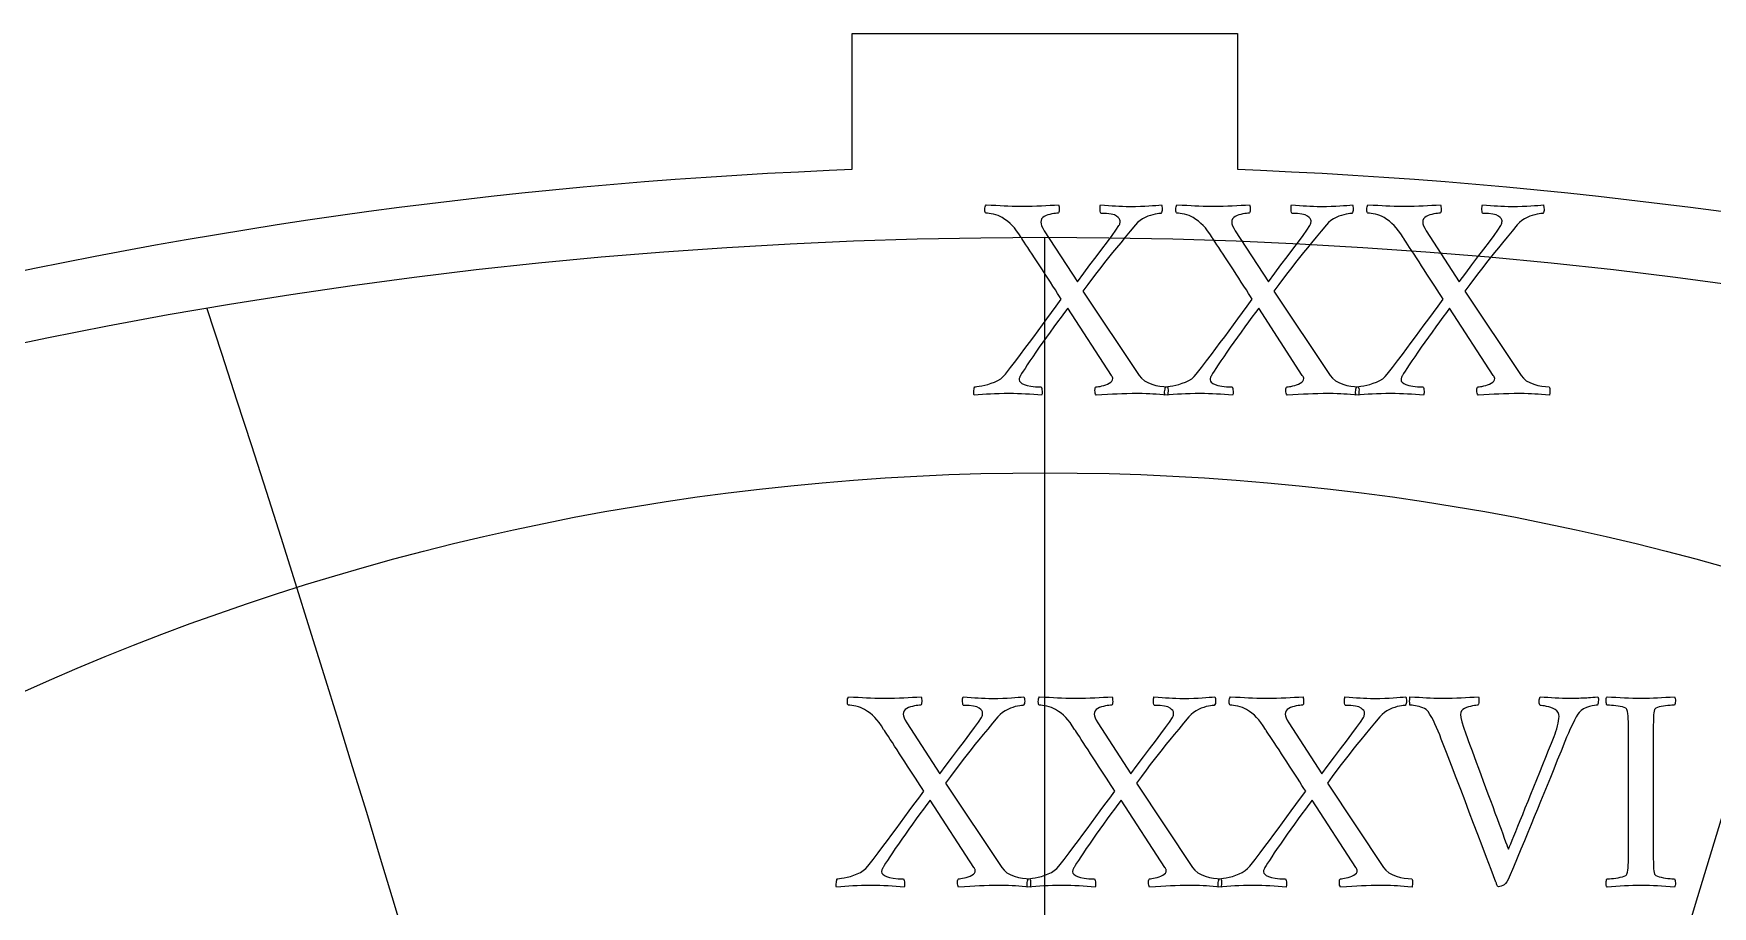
# Model space of a CAD drawing. Header units: millimetres. Extents: x -69 to 69, y -69 to 71.
# Drawn here: x -13.97 to 9.22, y 59.16 to 71.21 of the extents above; entities that cross this region are included whole.
import ezdxf

# ---------------------------------------------------------------- set-up
doc = ezdxf.new("R2010")
doc.units = ezdxf.units.MM
for name, color, linetype in [('CUT_OUTER', 1, 'Continuous'), ('ENGRAVE', 7, 'Continuous'), ('ENGRAVE_FINE', 8, 'Continuous'), ('TEXT', 5, 'Continuous')]:
    doc.layers.add(name, color=color, linetype=linetype)

msp = doc.modelspace()

# ---------------------------------------------------------------- linework, layer by layer
at = {"layer": 'CUT_OUTER'}
msp.add_lwpolyline([(-14.3715, 67.8854), (-13.9547, 67.9723), (-13.5373, 68.0567), (-13.1195, 68.1385), (-12.7011, 68.2177), (-12.2823, 68.2943), (-11.863, 68.3684), (-11.4433, 68.4399), (-11.0232, 68.5088), (-10.6026, 68.5752), (-10.1816, 68.639), (-9.7603, 68.7001), (-9.3386, 68.7587), (-8.9165, 68.8147), (-8.4941, 68.8682), (-8.0713, 68.919), (-7.6483, 68.9672), (-7.225, 69.0128), (-6.8014, 69.0559), (-6.3776, 69.0963), (-5.9535, 69.1341), (-5.5292, 69.1694), (-5.1046, 69.202), (-4.6799, 69.232), (-4.255, 69.2594), (-3.83, 69.2842), (-3.4048, 69.3064), (-2.9795, 69.326), (-2.66, 69.3388), (-2.66, 71.214), (2.66, 71.214), (2.66, 69.3388), (2.9795, 69.326), (3.4048, 69.3064), (3.83, 69.2842), (4.255, 69.2594), (4.6799, 69.232), (5.1046, 69.202), (5.5292, 69.1694), (5.9535, 69.1341), (6.3776, 69.0963), (6.8014, 69.0559), (7.225, 69.0128), (7.6483, 68.9672), (8.0713, 68.919), (8.4941, 68.8682), (8.9165, 68.8147), (9.3386, 68.7587)], dxfattribs=at)
at = {"layer": 'ENGRAVE'}
msp.add_lwpolyline([(0, -68.4), (0, 68.4)], dxfattribs=at)
for centre, radius in [((0, 0), 68.4), ((0, 30.8113), 34.3351)]:
    msp.add_circle(centre, radius, dxfattribs=at)
msp.add_arc((0, 33.5849), 39.4795, 131.30785, 48.69215, dxfattribs=at)
at = {"layer": 'ENGRAVE_FINE'}
for centre, radius, start, end in [((-326.7411, -36.2572), 331.7816, 3.549067, 18.208032), ((-326.7411, -36.2572), 331.7816, 3.549067, 18.208032), ((326.7411, -36.2572), 331.7816, 161.791968, 176.450933), ((326.7411, -36.2572), 331.7816, 161.791968, 176.450933), ((-158.2911, -36.2572), 168.4499, 7.145895, 36.6736), ((-158.2911, -36.2572), 168.4499, 7.145895, 36.6736), ((158.2911, -36.2572), 168.4499, 143.3264, 172.854105), ((158.2911, -36.2572), 168.4499, 143.3264, 172.854105)]:
    msp.add_arc(centre, radius, start, end, dxfattribs=at)
at = {"layer": 'TEXT'}
for points in [[(-0.3155, 68.8302), (-0.2442, 68.8306), (-0.176, 68.8318), (-0.1107, 68.8337), (-0.0485, 68.8363), (0.0119, 68.8392), (0.0718, 68.8419), (0.1312, 68.8443), (0.1901, 68.8464), (0.1937, 68.8363), (0.1962, 68.8222), (0.1977, 68.804), (0.1982, 68.7817), (0.1972, 68.7605), (0.1942, 68.7453), (0.1891, 68.7362), (0.182, 68.7332), (0.1661, 68.7325), (0.1466, 68.7306), (0.1236, 68.7275), (0.0971, 68.723), (0.0693, 68.717), (0.0425, 68.7089), (0.0167, 68.6988), (-0.0081, 68.6866), (-0.0293, 68.6719), (-0.0445, 68.6538), (-0.0536, 68.6324), (-0.0566, 68.6078), (-0.0536, 68.5837), (-0.0445, 68.5562), (-0.0293, 68.5251), (-0.0081, 68.4905), (0.449, 67.7866), (0.537, 67.9042), (0.623, 68.0182), (0.7069, 68.1287), (0.7888, 68.2356), (0.8641, 68.335), (0.9284, 68.4227), (0.9815, 68.4988), (1.0234, 68.5633), (1.0289, 68.5734), (1.033, 68.5835), (1.0359, 68.5936), (1.0376, 68.6037), (1.0385, 68.6128), (1.0391, 68.6199), (1.0395, 68.625), (1.0396, 68.628), (1.0366, 68.6427), (1.0275, 68.6583), (1.0123, 68.675), (0.9911, 68.6927), (0.9595, 68.7086), (0.9132, 68.72), (0.8523, 68.7268), (0.7767, 68.7291), (0.7712, 68.7338), (0.7671, 68.7438), (0.7642, 68.7591), (0.7625, 68.7797), (0.7621, 68.8013), (0.763, 68.8196), (0.7652, 68.8347), (0.7686, 68.8464), (0.8256, 68.8425), (0.8793, 68.8388), (0.9298, 68.8354), (0.9769, 68.8323), (1.0236, 68.8296), (1.0725, 68.8277), (1.1237, 68.8266), (1.1771, 68.8262), (1.251, 68.8267), (1.3187, 68.8282), (1.3804, 68.8308), (1.436, 68.8343), (1.4863, 68.8381), (1.5321, 68.8414), (1.5733, 68.8442), (1.61, 68.8464), (1.6136, 68.8368), (1.6165, 68.8242), (1.6187, 68.8085), (1.6201, 68.7898), (1.6197, 68.7708), (1.6165, 68.7544), (1.6106, 68.7405), (1.6019, 68.7291), (1.5909, 68.7285), (1.5741, 68.7266), (1.5514, 68.7234), (1.523, 68.719), (1.4909, 68.7124), (1.4573, 68.7028), (1.4221, 68.6902), (1.3855, 68.6745), (1.3489, 68.6552), (1.3142, 68.6315), (1.2812, 68.6036), (1.25, 68.5714), (1.1775, 68.4834), (1.1099, 68.4015), (1.0471, 68.3256), (0.989, 68.2558), (0.9338, 68.1888), (0.8793, 68.1213), (0.8256, 68.0533), (0.7726, 67.9848), (0.7178, 67.9128), (0.6584, 67.8341), (0.5944, 67.7489), (0.5259, 67.6571), (1.3025, 66.4921), (1.3347, 66.4527), (1.3743, 66.4193), (1.4216, 66.392), (1.4765, 66.3708), (1.5339, 66.3549), (1.5887, 66.3435), (1.6411, 66.3367), (1.6909, 66.3344), (1.6961, 66.3245), (1.6995, 66.3111), (1.7011, 66.2942), (1.701, 66.2737), (1.6999, 66.2537), (1.6985, 66.2383), (1.6968, 66.2274), (1.6949, 66.2211), (1.6383, 66.225), (1.5857, 66.2287), (1.5372, 66.2321), (1.4927, 66.2353), (1.4479, 66.2379), (1.3986, 66.2398), (1.3448, 66.241), (1.2864, 66.2413), (1.2061, 66.241), (1.1311, 66.2398), (1.0615, 66.2379), (0.9971, 66.2353), (0.9328, 66.2321), (0.8631, 66.2287), (0.7882, 66.225), (0.7079, 66.2211), (0.7008, 66.2312), (0.6958, 66.2454), (0.6927, 66.2636), (0.6917, 66.2858), (0.6927, 66.3071), (0.6958, 66.3222), (0.7008, 66.3313), (0.7079, 66.3344), (0.7219, 66.3351), (0.7398, 66.3374), (0.7614, 66.3412), (0.7868, 66.3465), (0.8137, 66.3535), (0.8399, 66.3622), (0.8653, 66.3727), (0.8899, 66.3849), (0.9112, 66.3987), (0.9263, 66.4138), (0.9354, 66.4301), (0.9385, 66.4476), (0.9381, 66.4521), (0.937, 66.4573), (0.9351, 66.4632), (0.9324, 66.4699), (0.9292, 66.4766), (0.9258, 66.4825), (0.9222, 66.4877), (0.9183, 66.4921), (0.3155, 67.4225), (0.2701, 67.3622), (0.223, 67.2986), (0.1741, 67.2318), (0.1234, 67.1616), (0.0722, 67.0902), (0.0217, 67.0195), (-0.0279, 66.9496), (-0.0769, 66.8805), (-0.1236, 66.8137), (-0.1669, 66.751), (-0.2066, 66.6924), (-0.2427, 66.6378), (-0.2743, 66.5892), (-0.3004, 66.5488), (-0.3208, 66.5164), (-0.3357, 66.4921), (-0.338, 66.4876), (-0.3408, 66.482), (-0.3441, 66.4755), (-0.3479, 66.4679), (-0.3514, 66.4595), (-0.354, 66.4507), (-0.3555, 66.4413), (-0.356, 66.4315), (-0.3517, 66.4136), (-0.3388, 66.3966), (-0.3173, 66.3803), (-0.2872, 66.3647), (-0.2468, 66.3514), (-0.1942, 66.342), (-0.1294, 66.3363), (-0.0526, 66.3344), (-0.0472, 66.3245), (-0.043, 66.3111), (-0.0401, 66.2942), (-0.0384, 66.2737), (-0.038, 66.2537), (-0.0389, 66.2383), (-0.0411, 66.2274), (-0.0445, 66.2211), (-0.0994, 66.225), (-0.1547, 66.2287), (-0.2106, 66.2321), (-0.267, 66.2353), (-0.3234, 66.2379), (-0.3792, 66.2398), (-0.4346, 66.241), (-0.4895, 66.2413), (-0.5635, 66.241), (-0.6321, 66.2398), (-0.695, 66.2379), (-0.7524, 66.2353), (-0.8075, 66.2321), (-0.8636, 66.2287), (-0.9208, 66.225), (-0.9789, 66.2211), (-0.9821, 66.2326), (-0.9835, 66.2469), (-0.9831, 66.264), (-0.981, 66.2838), (-0.978, 66.3029), (-0.9754, 66.3177), (-0.973, 66.3282), (-0.9708, 66.3344), (-0.9586, 66.3353), (-0.938, 66.3379), (-0.909, 66.3423), (-0.8717, 66.3485), (-0.8295, 66.3571), (-0.7858, 66.3688), (-0.7405, 66.3834), (-0.6937, 66.4011), (-0.6489, 66.4222), (-0.6093, 66.4471), (-0.575, 66.4758), (-0.5461, 66.5083), (-0.473, 66.6034), (-0.4035, 66.6944), (-0.3375, 66.7814), (-0.2751, 66.8643), (-0.2145, 66.9453), (-0.1542, 67.0266), (-0.0942, 67.1081), (-0.0344, 67.1899), (0.0267, 67.2735), (0.0905, 67.3603), (0.1571, 67.4505), (0.2265, 67.5439), (0.2026, 67.5824), (0.1755, 67.6253), (0.145, 67.6724), (0.1112, 67.7239), (0.0756, 67.7781), (0.0394, 67.8336), (0.0028, 67.8904), (-0.0344, 67.9484), (-0.0713, 68.006), (-0.1072, 68.0617), (-0.1421, 68.1153), (-0.176, 68.1668), (-0.2078, 68.2151), (-0.2366, 68.2589), (-0.2624, 68.2981), (-0.2852, 68.3327), (-0.3038, 68.361), (-0.317, 68.3812), (-0.325, 68.3934), (-0.3277, 68.3974), (-0.3596, 68.4472), (-0.3909, 68.4915), (-0.4213, 68.5301), (-0.451, 68.5633), (-0.4818, 68.5928), (-0.5153, 68.6209), (-0.5515, 68.6475), (-0.5906, 68.6725), (-0.6178, 68.6875), (-0.6467, 68.7003), (-0.6774, 68.7108), (-0.7099, 68.719), (-0.7414, 68.7252), (-0.7691, 68.7296), (-0.793, 68.7323), (-0.8131, 68.7332), (-0.8202, 68.7362), (-0.8252, 68.7453), (-0.8282, 68.7605), (-0.8293, 68.7817), (-0.8282, 68.804), (-0.8252, 68.8222), (-0.8202, 68.8363), (-0.8131, 68.8464), (-0.7429, 68.8443), (-0.6781, 68.8419), (-0.6185, 68.8392), (-0.5643, 68.8363), (-0.5101, 68.8337), (-0.4505, 68.8318), (-0.3857, 68.8306), (-0.3155, 68.8302)], [(2.3219, 68.8302), (2.3932, 68.8306), (2.4615, 68.8318), (2.5267, 68.8337), (2.5889, 68.8363), (2.6493, 68.8392), (2.7092, 68.8419), (2.7687, 68.8443), (2.8276, 68.8464), (2.8311, 68.8363), (2.8336, 68.8222), (2.8352, 68.804), (2.8357, 68.7817), (2.8346, 68.7605), (2.8316, 68.7453), (2.8266, 68.7362), (2.8195, 68.7332), (2.8035, 68.7325), (2.7841, 68.7306), (2.7611, 68.7275), (2.7345, 68.723), (2.7067, 68.717), (2.6799, 68.7089), (2.6541, 68.6988), (2.6294, 68.6866), (2.6081, 68.6719), (2.5929, 68.6538), (2.5838, 68.6324), (2.5808, 68.6078), (2.5838, 68.5837), (2.5929, 68.5562), (2.6081, 68.5251), (2.6294, 68.4905), (3.0865, 67.7866), (3.1744, 67.9042), (3.2604, 68.0182), (3.3443, 68.1287), (3.4263, 68.2356), (3.5016, 68.335), (3.5658, 68.4227), (3.6189, 68.4988), (3.6609, 68.5633), (3.6663, 68.5734), (3.6705, 68.5835), (3.6734, 68.5936), (3.675, 68.6037), (3.6759, 68.6128), (3.6765, 68.6199), (3.6769, 68.625), (3.6771, 68.628), (3.674, 68.6427), (3.6649, 68.6583), (3.6497, 68.675), (3.6285, 68.6927), (3.5969, 68.7086), (3.5506, 68.72), (3.4897, 68.7268), (3.4141, 68.7291), (3.4087, 68.7338), (3.4045, 68.7438), (3.4016, 68.7591), (3.4, 68.7797), (3.3996, 68.8013), (3.4005, 68.8196), (3.4026, 68.8347), (3.406, 68.8464), (3.463, 68.8425), (3.5168, 68.8388), (3.5672, 68.8354), (3.6144, 68.8323), (3.661, 68.8296), (3.7099, 68.8277), (3.7611, 68.8266), (3.8146, 68.8262), (3.8884, 68.8267), (3.9562, 68.8282), (4.0179, 68.8308), (4.0735, 68.8343), (4.1238, 68.8381), (4.1696, 68.8414), (4.2108, 68.8442), (4.2474, 68.8464), (4.2511, 68.8368), (4.254, 68.8242), (4.2561, 68.8085), (4.2575, 68.7898), (4.2572, 68.7708), (4.254, 68.7544), (4.2481, 68.7405), (4.2393, 68.7291), (4.2283, 68.7285), (4.2115, 68.7266), (4.1889, 68.7234), (4.1604, 68.719), (4.1283, 68.7124), (4.0947, 68.7028), (4.0596, 68.6902), (4.0229, 68.6745), (3.9864, 68.6552), (3.9516, 68.6315), (3.9186, 68.6036), (3.8874, 68.5714), (3.815, 68.4834), (3.7473, 68.4015), (3.6845, 68.3256), (3.6265, 68.2558), (3.5712, 68.1888), (3.5168, 68.1213), (3.463, 68.0533), (3.4101, 67.9848), (3.3552, 67.9128), (3.2958, 67.8341), (3.2318, 67.7489), (3.1633, 67.6571), (3.94, 66.4921), (3.9721, 66.4527), (4.0118, 66.4193), (4.0591, 66.392), (4.1139, 66.3708), (4.1713, 66.3549), (4.2262, 66.3435), (4.2785, 66.3367), (4.3283, 66.3344), (4.3335, 66.3245), (4.3369, 66.3111), (4.3386, 66.2942), (4.3384, 66.2737), (4.3373, 66.2537), (4.3359, 66.2383), (4.3343, 66.2274), (4.3324, 66.2211), (4.2757, 66.225), (4.2231, 66.2287), (4.1746, 66.2321), (4.1301, 66.2353), (4.0854, 66.2379), (4.0361, 66.2398), (3.9822, 66.241), (3.9238, 66.2413), (3.8435, 66.241), (3.7686, 66.2398), (3.6989, 66.2379), (3.6346, 66.2353), (3.5702, 66.2321), (3.5006, 66.2287), (3.4256, 66.225), (3.3453, 66.2211), (3.3383, 66.2312), (3.3332, 66.2454), (3.3302, 66.2636), (3.3292, 66.2858), (3.3302, 66.3071), (3.3332, 66.3222), (3.3383, 66.3313), (3.3453, 66.3344), (3.3594, 66.3351), (3.3772, 66.3374), (3.3988, 66.3412), (3.4242, 66.3465), (3.4512, 66.3535), (3.4773, 66.3622), (3.5027, 66.3727), (3.5274, 66.3849), (3.5486, 66.3987), (3.5638, 66.4138), (3.5729, 66.4301), (3.5759, 66.4476), (3.5755, 66.4521), (3.5744, 66.4573), (3.5725, 66.4632), (3.5699, 66.4699), (3.5667, 66.4766), (3.5633, 66.4825), (3.5596, 66.4877), (3.5557, 66.4921), (2.953, 67.4225), (2.9076, 67.3622), (2.8604, 67.2986), (2.8115, 67.2318), (2.7608, 67.1616), (2.7096, 67.0902), (2.6592, 67.0195), (2.6095, 66.9496), (2.5606, 66.8805), (2.5138, 66.8137), (2.4706, 66.751), (2.4309, 66.6924), (2.3947, 66.6378), (2.3631, 66.5892), (2.3371, 66.5488), (2.3166, 66.5164), (2.3017, 66.4921), (2.2994, 66.4876), (2.2966, 66.482), (2.2934, 66.4755), (2.2896, 66.4679), (2.286, 66.4595), (2.2835, 66.4507), (2.282, 66.4413), (2.2815, 66.4315), (2.2858, 66.4136), (2.2987, 66.3966), (2.3202, 66.3803), (2.3502, 66.3647), (2.3907, 66.3514), (2.4433, 66.342), (2.508, 66.3363), (2.5849, 66.3344), (2.5903, 66.3245), (2.5945, 66.3111), (2.5974, 66.2942), (2.599, 66.2737), (2.5994, 66.2537), (2.5985, 66.2383), (2.5964, 66.2274), (2.5929, 66.2211), (2.5381, 66.225), (2.4827, 66.2287), (2.4268, 66.2321), (2.3705, 66.2353), (2.3141, 66.2379), (2.2582, 66.2398), (2.2028, 66.241), (2.148, 66.2413), (2.0739, 66.241), (2.0054, 66.2398), (1.9424, 66.2379), (1.885, 66.2353), (1.8299, 66.2321), (1.7738, 66.2287), (1.7167, 66.225), (1.6585, 66.2211), (1.6554, 66.2326), (1.654, 66.2469), (1.6543, 66.264), (1.6565, 66.2838), (1.6594, 66.3029), (1.6621, 66.3177), (1.6645, 66.3282), (1.6666, 66.3344), (1.6789, 66.3353), (1.6995, 66.3379), (1.7284, 66.3423), (1.7657, 66.3485), (1.8079, 66.3571), (1.8517, 66.3688), (1.8969, 66.3834), (1.9437, 66.4011), (1.9886, 66.4222), (2.0281, 66.4471), (2.0624, 66.4758), (2.0913, 66.5083), (2.1644, 66.6034), (2.2339, 66.6944), (2.2999, 66.7814), (2.3624, 66.8643), (2.4229, 66.9453), (2.4832, 67.0266), (2.5433, 67.1081), (2.6031, 67.1899), (2.6641, 67.2735), (2.728, 67.3603), (2.7946, 67.4505), (2.864, 67.5439), (2.8401, 67.5824), (2.8129, 67.6253), (2.7824, 67.6724), (2.7487, 67.7239), (2.713, 67.7781), (2.6769, 67.8336), (2.6402, 67.8904), (2.6031, 67.9484), (2.5661, 68.006), (2.5302, 68.0617), (2.4954, 68.1153), (2.4615, 68.1668), (2.4296, 68.2151), (2.4008, 68.2589), (2.375, 68.2981), (2.3523, 68.3327), (2.3337, 68.361), (2.3204, 68.3812), (2.3124, 68.3934), (2.3098, 68.3974), (2.2778, 68.4472), (2.2466, 68.4915), (2.2161, 68.5301), (2.1864, 68.5633), (2.1557, 68.5928), (2.1222, 68.6209), (2.0859, 68.6475), (2.0469, 68.6725), (2.0197, 68.6875), (1.9907, 68.7003), (1.96, 68.7108), (1.9275, 68.719), (1.896, 68.7252), (1.8684, 68.7296), (1.8445, 68.7323), (1.8244, 68.7332), (1.8173, 68.7362), (1.8122, 68.7453), (1.8092, 68.7605), (1.8082, 68.7817), (1.8092, 68.804), (1.8122, 68.8222), (1.8173, 68.8363), (1.8244, 68.8464), (1.8945, 68.8443), (1.9594, 68.8419), (2.0189, 68.8392), (2.0731, 68.8363), (2.1274, 68.8337), (2.1869, 68.8318), (2.2518, 68.8306), (2.3219, 68.8302)], [(4.9594, 68.8302), (5.0307, 68.8306), (5.0989, 68.8318), (5.1642, 68.8337), (5.2263, 68.8363), (5.2868, 68.8392), (5.3467, 68.8419), (5.4061, 68.8443), (5.465, 68.8464), (5.4686, 68.8363), (5.4711, 68.8222), (5.4726, 68.804), (5.4731, 68.7817), (5.4721, 68.7605), (5.4691, 68.7453), (5.464, 68.7362), (5.4569, 68.7332), (5.441, 68.7325), (5.4215, 68.7306), (5.3985, 68.7275), (5.372, 68.723), (5.3442, 68.717), (5.3174, 68.7089), (5.2916, 68.6988), (5.2668, 68.6866), (5.2456, 68.6719), (5.2304, 68.6538), (5.2213, 68.6324), (5.2183, 68.6078), (5.2213, 68.5837), (5.2304, 68.5562), (5.2456, 68.5251), (5.2668, 68.4905), (5.7239, 67.7866), (5.8119, 67.9042), (5.8978, 68.0182), (5.9818, 68.1287), (6.0637, 68.2356), (6.139, 68.335), (6.2033, 68.4227), (6.2563, 68.4988), (6.2983, 68.5633), (6.3038, 68.5734), (6.3079, 68.5835), (6.3108, 68.5936), (6.3125, 68.6037), (6.3134, 68.6128), (6.314, 68.6199), (6.3144, 68.625), (6.3145, 68.628), (6.3115, 68.6427), (6.3024, 68.6583), (6.2872, 68.675), (6.266, 68.6927), (6.2344, 68.7086), (6.1881, 68.72), (6.1272, 68.7268), (6.0516, 68.7291), (6.0461, 68.7338), (6.042, 68.7438), (6.039, 68.7591), (6.0374, 68.7797), (6.037, 68.8013), (6.0379, 68.8196), (6.0401, 68.8347), (6.0435, 68.8464), (6.1005, 68.8425), (6.1542, 68.8388), (6.2046, 68.8354), (6.2518, 68.8323), (6.2984, 68.8296), (6.3474, 68.8277), (6.3986, 68.8266), (6.452, 68.8262), (6.5259, 68.8267), (6.5936, 68.8282), (6.6553, 68.8308), (6.7109, 68.8343), (6.7612, 68.8381), (6.807, 68.8414), (6.8482, 68.8442), (6.8849, 68.8464), (6.8885, 68.8368), (6.8914, 68.8242), (6.8936, 68.8085), (6.895, 68.7898), (6.8946, 68.7708), (6.8914, 68.7544), (6.8855, 68.7405), (6.8768, 68.7291), (6.8658, 68.7285), (6.849, 68.7266), (6.8263, 68.7234), (6.7979, 68.719), (6.7658, 68.7124), (6.7322, 68.7028), (6.697, 68.6902), (6.6604, 68.6745), (6.6238, 68.6552), (6.5891, 68.6315), (6.5561, 68.6036), (6.5248, 68.5714), (6.4524, 68.4834), (6.3848, 68.4015), (6.322, 68.3256), (6.2639, 68.2558), (6.2087, 68.1888), (6.1542, 68.1213), (6.1005, 68.0533), (6.0475, 67.9848), (5.9927, 67.9128), (5.9332, 67.8341), (5.8693, 67.7489), (5.8008, 67.6571), (6.5774, 66.4921), (6.6095, 66.4527), (6.6492, 66.4193), (6.6965, 66.392), (6.7514, 66.3708), (6.8088, 66.3549), (6.8636, 66.3435), (6.916, 66.3367), (6.9658, 66.3344), (6.971, 66.3245), (6.9744, 66.3111), (6.976, 66.2942), (6.9759, 66.2737), (6.9747, 66.2537), (6.9734, 66.2383), (6.9717, 66.2274), (6.9698, 66.2211), (6.9132, 66.225), (6.8606, 66.2287), (6.8121, 66.2321), (6.7676, 66.2353), (6.7228, 66.2379), (6.6735, 66.2398), (6.6197, 66.241), (6.5613, 66.2413), (6.481, 66.241), (6.406, 66.2398), (6.3364, 66.2379), (6.272, 66.2353), (6.2077, 66.2321), (6.138, 66.2287), (6.0631, 66.225), (5.9828, 66.2211), (5.9757, 66.2312), (5.9707, 66.2454), (5.9676, 66.2636), (5.9666, 66.2858), (5.9676, 66.3071), (5.9707, 66.3222), (5.9757, 66.3313), (5.9828, 66.3344), (5.9968, 66.3351), (6.0146, 66.3374), (6.0363, 66.3412), (6.0617, 66.3465), (6.0886, 66.3535), (6.1148, 66.3622), (6.1402, 66.3727), (6.1648, 66.3849), (6.1861, 66.3987), (6.2012, 66.4138), (6.2103, 66.4301), (6.2134, 66.4476), (6.213, 66.4521), (6.2119, 66.4573), (6.21, 66.4632), (6.2073, 66.4699), (6.2041, 66.4766), (6.2007, 66.4825), (6.1971, 66.4877), (6.1931, 66.4921), (5.5904, 67.4225), (5.545, 67.3622), (5.4979, 67.2986), (5.449, 67.2318), (5.3983, 67.1616), (5.3471, 67.0902), (5.2966, 67.0195), (5.247, 66.9496), (5.198, 66.8805), (5.1513, 66.8137), (5.108, 66.751), (5.0683, 66.6924), (5.0322, 66.6378), (5.0006, 66.5892), (4.9745, 66.5488), (4.9541, 66.5164), (4.9391, 66.4921), (4.9369, 66.4876), (4.9341, 66.482), (4.9308, 66.4755), (4.927, 66.4679), (4.9235, 66.4595), (4.9209, 66.4507), (4.9194, 66.4413), (4.9189, 66.4315), (4.9232, 66.4136), (4.9361, 66.3966), (4.9576, 66.3803), (4.9877, 66.3647), (5.0281, 66.3514), (5.0807, 66.342), (5.1454, 66.3363), (5.2223, 66.3344), (5.2277, 66.3245), (5.2319, 66.3111), (5.2348, 66.2942), (5.2365, 66.2737), (5.2368, 66.2537), (5.236, 66.2383), (5.2338, 66.2274), (5.2304, 66.2211), (5.1755, 66.225), (5.1202, 66.2287), (5.0643, 66.2321), (5.0079, 66.2353), (4.9515, 66.2379), (4.8957, 66.2398), (4.8403, 66.241), (4.7854, 66.2413), (4.7113, 66.241), (4.6428, 66.2398), (4.5799, 66.2379), (4.5225, 66.2353), (4.4674, 66.2321), (4.4112, 66.2287), (4.3541, 66.225), (4.296, 66.2211), (4.2928, 66.2326), (4.2914, 66.2469), (4.2918, 66.264), (4.2939, 66.2838), (4.2968, 66.3029), (4.2995, 66.3177), (4.3019, 66.3282), (4.3041, 66.3344), (4.3163, 66.3353), (4.3369, 66.3379), (4.3659, 66.3423), (4.4032, 66.3485), (4.4454, 66.3571), (4.4891, 66.3688), (4.5344, 66.3834), (4.5811, 66.4011), (4.626, 66.4222), (4.6656, 66.4471), (4.6998, 66.4758), (4.7288, 66.5083), (4.8019, 66.6034), (4.8714, 66.6944), (4.9374, 66.7814), (4.9998, 66.8643), (5.0604, 66.9453), (5.1207, 67.0266), (5.1807, 67.1081), (5.2405, 67.1899), (5.3016, 67.2735), (5.3654, 67.3603), (5.432, 67.4505), (5.5014, 67.5439), (5.4775, 67.5824), (5.4503, 67.6253), (5.4199, 67.6724), (5.3861, 67.7239), (5.3505, 67.7781), (5.3143, 67.8336), (5.2777, 67.8904), (5.2405, 67.9484), (5.2036, 68.006), (5.1677, 68.0617), (5.1328, 68.1153), (5.0989, 68.1668), (5.0671, 68.2151), (5.0382, 68.2589), (5.0125, 68.2981), (4.9897, 68.3327), (4.9711, 68.361), (4.9579, 68.3812), (4.9499, 68.3934), (4.9472, 68.3974), (4.9153, 68.4472), (4.884, 68.4915), (4.8536, 68.5301), (4.8239, 68.5633), (4.7931, 68.5928), (4.7596, 68.6209), (4.7234, 68.6475), (4.6843, 68.6725), (4.6571, 68.6875), (4.6282, 68.7003), (4.5975, 68.7108), (4.565, 68.719), (4.5335, 68.7252), (4.5058, 68.7296), (4.4819, 68.7323), (4.4618, 68.7332), (4.4547, 68.7362), (4.4497, 68.7453), (4.4466, 68.7605), (4.4456, 68.7817), (4.4466, 68.804), (4.4497, 68.8222), (4.4547, 68.8363), (4.4618, 68.8464), (4.532, 68.8443), (4.5968, 68.8419), (4.6564, 68.8392), (4.7106, 68.8363), (4.7648, 68.8337), (4.8244, 68.8318), (4.8892, 68.8306), (4.9594, 68.8302)], [(-2.2147, 62.0343), (-2.1434, 62.0347), (-2.0752, 62.0358), (-2.0099, 62.0377), (-1.9477, 62.0404), (-1.8873, 62.0433), (-1.8274, 62.0459), (-1.768, 62.0483), (-1.7091, 62.0505), (-1.7055, 62.0404), (-1.703, 62.0262), (-1.7015, 62.008), (-1.701, 61.9858), (-1.702, 61.9645), (-1.705, 61.9493), (-1.7101, 61.9402), (-1.7172, 61.9372), (-1.7331, 61.9366), (-1.7526, 61.9347), (-1.7756, 61.9315), (-1.8021, 61.9271), (-1.8299, 61.921), (-1.8567, 61.9129), (-1.8825, 61.9028), (-1.9073, 61.8907), (-1.9285, 61.8759), (-1.9437, 61.8578), (-1.9528, 61.8365), (-1.9558, 61.8118), (-1.9528, 61.7878), (-1.9437, 61.7602), (-1.9285, 61.7291), (-1.9073, 61.6945), (-1.4502, 60.9906), (-1.3622, 61.1082), (-1.2762, 61.2222), (-1.1923, 61.3327), (-1.1104, 61.4397), (-1.0351, 61.539), (-0.9708, 61.6267), (-0.9177, 61.7028), (-0.8758, 61.7673), (-0.8703, 61.7774), (-0.8662, 61.7875), (-0.8633, 61.7977), (-0.8616, 61.8078), (-0.8607, 61.8169), (-0.8601, 61.8239), (-0.8597, 61.829), (-0.8596, 61.832), (-0.8626, 61.8467), (-0.8717, 61.8624), (-0.8869, 61.8791), (-0.9081, 61.8968), (-0.9397, 61.9127), (-0.986, 61.9241), (-1.0469, 61.9309), (-1.1225, 61.9332), (-1.128, 61.9378), (-1.1321, 61.9478), (-1.135, 61.9631), (-1.1367, 61.9837), (-1.1371, 62.0053), (-1.1362, 62.0237), (-1.134, 62.0387), (-1.1306, 62.0505), (-1.0736, 62.0466), (-1.0199, 62.0429), (-0.9694, 62.0395), (-0.9223, 62.0363), (-0.8757, 62.0337), (-0.8267, 62.0318), (-0.7755, 62.0306), (-0.7221, 62.0303), (-0.6482, 62.0308), (-0.5805, 62.0323), (-0.5188, 62.0348), (-0.4632, 62.0383), (-0.4129, 62.0421), (-0.3671, 62.0454), (-0.3259, 62.0482), (-0.2892, 62.0505), (-0.2856, 62.0409), (-0.2827, 62.0282), (-0.2805, 62.0126), (-0.2791, 61.9938), (-0.2795, 61.9749), (-0.2827, 61.9584), (-0.2886, 61.9445), (-0.2973, 61.9332), (-0.3083, 61.9325), (-0.3251, 61.9306), (-0.3478, 61.9275), (-0.3762, 61.9231), (-0.4083, 61.9165), (-0.4419, 61.9069), (-0.4771, 61.8942), (-0.5137, 61.8786), (-0.5503, 61.8592), (-0.585, 61.8356), (-0.618, 61.8076), (-0.6492, 61.7754), (-0.7217, 61.6874), (-0.7893, 61.6055), (-0.8521, 61.5297), (-0.9102, 61.4599), (-0.9654, 61.3929), (-1.0199, 61.3254), (-1.0736, 61.2574), (-1.1266, 61.1889), (-1.1814, 61.1168), (-1.2409, 61.0382), (-1.3048, 60.953), (-1.3733, 60.8612), (-0.5967, 59.6962), (-0.5646, 59.6568), (-0.5249, 59.6234), (-0.4776, 59.5961), (-0.4227, 59.5748), (-0.3653, 59.5589), (-0.3105, 59.5475), (-0.2581, 59.5407), (-0.2083, 59.5384), (-0.2031, 59.5286), (-0.1997, 59.5152), (-0.1981, 59.4982), (-0.1982, 59.4778), (-0.1994, 59.4578), (-0.2007, 59.4424), (-0.2024, 59.4315), (-0.2043, 59.4252), (-0.2609, 59.4291), (-0.3135, 59.4328), (-0.362, 59.4362), (-0.4065, 59.4393), (-0.4513, 59.442), (-0.5006, 59.4439), (-0.5544, 59.445), (-0.6128, 59.4454), (-0.6931, 59.445), (-0.7681, 59.4439), (-0.8377, 59.442), (-0.9021, 59.4393), (-0.9664, 59.4362), (-1.0361, 59.4328), (-1.111, 59.4291), (-1.1913, 59.4252), (-1.1984, 59.4353), (-1.2034, 59.4494), (-1.2065, 59.4676), (-1.2075, 59.4899), (-1.2065, 59.5111), (-1.2034, 59.5263), (-1.1984, 59.5354), (-1.1913, 59.5384), (-1.1773, 59.5392), (-1.1594, 59.5415), (-1.1378, 59.5453), (-1.1124, 59.5506), (-1.0855, 59.5575), (-1.0593, 59.5662), (-1.0339, 59.5767), (-1.0093, 59.589), (-0.988, 59.6028), (-0.9729, 59.6178), (-0.9638, 59.6341), (-0.9607, 59.6517), (-0.9611, 59.6561), (-0.9622, 59.6613), (-0.9641, 59.6672), (-0.9668, 59.6739), (-0.97, 59.6806), (-0.9734, 59.6866), (-0.977, 59.6918), (-0.981, 59.6962), (-1.5837, 60.6266), (-1.6291, 60.5663), (-1.6762, 60.5027), (-1.7251, 60.4358), (-1.7758, 60.3657), (-1.827, 60.2942), (-1.8775, 60.2236), (-1.9271, 60.1537), (-1.9761, 60.0845), (-2.0228, 60.0178), (-2.0661, 59.9551), (-2.1058, 59.8964), (-2.1419, 59.8418), (-2.1735, 59.7933), (-2.1996, 59.7528), (-2.22, 59.7205), (-2.235, 59.6962), (-2.2372, 59.6916), (-2.24, 59.6861), (-2.2433, 59.6795), (-2.2471, 59.6719), (-2.2506, 59.6636), (-2.2532, 59.6547), (-2.2547, 59.6454), (-2.2552, 59.6355), (-2.2509, 59.6177), (-2.238, 59.6006), (-2.2165, 59.5843), (-2.1864, 59.5688), (-2.146, 59.5555), (-2.0934, 59.546), (-2.0286, 59.5403), (-1.9518, 59.5384), (-1.9464, 59.5286), (-1.9422, 59.5152), (-1.9393, 59.4982), (-1.9376, 59.4778), (-1.9373, 59.4578), (-1.9381, 59.4424), (-1.9403, 59.4315), (-1.9437, 59.4252), (-1.9986, 59.4291), (-2.0539, 59.4328), (-2.1098, 59.4362), (-2.1662, 59.4393), (-2.2226, 59.442), (-2.2784, 59.4439), (-2.3338, 59.445), (-2.3887, 59.4454), (-2.4627, 59.445), (-2.5313, 59.4439), (-2.5942, 59.442), (-2.6516, 59.4393), (-2.7067, 59.4362), (-2.7628, 59.4328), (-2.82, 59.4291), (-2.8781, 59.4252), (-2.8813, 59.4367), (-2.8827, 59.451), (-2.8823, 59.468), (-2.8802, 59.4879), (-2.8772, 59.507), (-2.8746, 59.5217), (-2.8722, 59.5322), (-2.87, 59.5384), (-2.8578, 59.5393), (-2.8372, 59.542), (-2.8082, 59.5464), (-2.7709, 59.5526), (-2.7287, 59.5612), (-2.685, 59.5728), (-2.6397, 59.5875), (-2.5929, 59.6052), (-2.5481, 59.6263), (-2.5085, 59.6512), (-2.4742, 59.6799), (-2.4453, 59.7124), (-2.3722, 59.8074), (-2.3027, 59.8985), (-2.2367, 59.9854), (-2.1743, 60.0683), (-2.1137, 60.1494), (-2.0534, 60.2307), (-1.9934, 60.3122), (-1.9336, 60.394), (-1.8725, 60.4775), (-1.8087, 60.5644), (-1.7421, 60.6545), (-1.6727, 60.7479), (-1.6966, 60.7865), (-1.7237, 60.8293), (-1.7542, 60.8765), (-1.788, 60.9279), (-1.8236, 60.9822), (-1.8598, 61.0377), (-1.8964, 61.0944), (-1.9336, 61.1525), (-1.9705, 61.2101), (-2.0064, 61.2657), (-2.0413, 61.3193), (-2.0752, 61.3709), (-2.107, 61.4192), (-2.1358, 61.4629), (-2.1616, 61.5021), (-2.1844, 61.5367), (-2.203, 61.5651), (-2.2162, 61.5853), (-2.2242, 61.5974), (-2.2269, 61.6015), (-2.2588, 61.6513), (-2.2901, 61.6955), (-2.3205, 61.7342), (-2.3502, 61.7673), (-2.381, 61.7969), (-2.4145, 61.825), (-2.4507, 61.8515), (-2.4898, 61.8765), (-2.517, 61.8916), (-2.5459, 61.9043), (-2.5766, 61.9148), (-2.6091, 61.9231), (-2.6406, 61.9292), (-2.6683, 61.9337), (-2.6922, 61.9363), (-2.7123, 61.9372), (-2.7194, 61.9402), (-2.7244, 61.9493), (-2.7275, 61.9645), (-2.7285, 61.9858), (-2.7275, 62.008), (-2.7244, 62.0262), (-2.7194, 62.0404), (-2.7123, 62.0505), (-2.6421, 62.0483), (-2.5773, 62.0459), (-2.5177, 62.0433), (-2.4635, 62.0404), (-2.4093, 62.0377), (-2.3497, 62.0358), (-2.2849, 62.0347), (-2.2147, 62.0343)], [(0.4227, 62.0343), (0.494, 62.0347), (0.5623, 62.0358), (0.6275, 62.0377), (0.6897, 62.0404), (0.7501, 62.0433), (0.81, 62.0459), (0.8695, 62.0483), (0.9284, 62.0505), (0.9319, 62.0404), (0.9344, 62.0262), (0.9359, 62.008), (0.9365, 61.9858), (0.9354, 61.9645), (0.9324, 61.9493), (0.9274, 61.9402), (0.9203, 61.9372), (0.9043, 61.9366), (0.8849, 61.9347), (0.8619, 61.9315), (0.8353, 61.9271), (0.8075, 61.921), (0.7807, 61.9129), (0.7549, 61.9028), (0.7302, 61.8907), (0.7089, 61.8759), (0.6937, 61.8578), (0.6846, 61.8365), (0.6816, 61.8118), (0.6846, 61.7878), (0.6937, 61.7602), (0.7089, 61.7291), (0.7302, 61.6945), (1.1873, 60.9906), (1.2752, 61.1082), (1.3612, 61.2222), (1.4451, 61.3327), (1.527, 61.4397), (1.6024, 61.539), (1.6666, 61.6267), (1.7197, 61.7028), (1.7617, 61.7673), (1.7671, 61.7774), (1.7713, 61.7875), (1.7742, 61.7977), (1.7758, 61.8078), (1.7767, 61.8169), (1.7773, 61.8239), (1.7777, 61.829), (1.7778, 61.832), (1.7748, 61.8467), (1.7657, 61.8624), (1.7505, 61.8791), (1.7293, 61.8968), (1.6977, 61.9127), (1.6514, 61.9241), (1.5905, 61.9309), (1.5149, 61.9332), (1.5095, 61.9378), (1.5053, 61.9478), (1.5024, 61.9631), (1.5008, 61.9837), (1.5004, 62.0053), (1.5013, 62.0237), (1.5034, 62.0387), (1.5068, 62.0505), (1.5638, 62.0466), (1.6176, 62.0429), (1.668, 62.0395), (1.7151, 62.0363), (1.7618, 62.0337), (1.8107, 62.0318), (1.8619, 62.0306), (1.9154, 62.0303), (1.9892, 62.0308), (2.057, 62.0323), (2.1187, 62.0348), (2.1743, 62.0383), (2.2246, 62.0421), (2.2703, 62.0454), (2.3116, 62.0482), (2.3482, 62.0505), (2.3519, 62.0409), (2.3548, 62.0282), (2.3569, 62.0126), (2.3583, 61.9938), (2.3579, 61.9749), (2.3548, 61.9584), (2.3488, 61.9445), (2.3401, 61.9332), (2.3291, 61.9325), (2.3123, 61.9306), (2.2897, 61.9275), (2.2612, 61.9231), (2.2291, 61.9165), (2.1955, 61.9069), (2.1604, 61.8942), (2.1237, 61.8786), (2.0872, 61.8592), (2.0524, 61.8356), (2.0194, 61.8076), (1.9882, 61.7754), (1.9158, 61.6874), (1.8481, 61.6055), (1.7853, 61.5297), (1.7273, 61.4599), (1.672, 61.3929), (1.6176, 61.3254), (1.5638, 61.2574), (1.5109, 61.1889), (1.456, 61.1168), (1.3966, 61.0382), (1.3326, 60.953), (1.2641, 60.8612), (2.0408, 59.6962), (2.0729, 59.6568), (2.1126, 59.6234), (2.1599, 59.5961), (2.2147, 59.5748), (2.2721, 59.5589), (2.327, 59.5475), (2.3793, 59.5407), (2.4291, 59.5384), (2.4343, 59.5286), (2.4377, 59.5152), (2.4394, 59.4982), (2.4392, 59.4778), (2.4381, 59.4578), (2.4367, 59.4424), (2.4351, 59.4315), (2.4332, 59.4252), (2.3765, 59.4291), (2.3239, 59.4328), (2.2754, 59.4362), (2.2309, 59.4393), (2.1862, 59.442), (2.1369, 59.4439), (2.083, 59.445), (2.0246, 59.4454), (1.9443, 59.445), (1.8694, 59.4439), (1.7997, 59.442), (1.7354, 59.4393), (1.671, 59.4362), (1.6014, 59.4328), (1.5264, 59.4291), (1.4461, 59.4252), (1.4391, 59.4353), (1.434, 59.4494), (1.431, 59.4676), (1.43, 59.4899), (1.431, 59.5111), (1.434, 59.5263), (1.4391, 59.5354), (1.4461, 59.5384), (1.4602, 59.5392), (1.478, 59.5415), (1.4996, 59.5453), (1.525, 59.5506), (1.552, 59.5575), (1.5781, 59.5662), (1.6035, 59.5767), (1.6282, 59.589), (1.6494, 59.6028), (1.6646, 59.6178), (1.6737, 59.6341), (1.6767, 59.6517), (1.6763, 59.6561), (1.6752, 59.6613), (1.6733, 59.6672), (1.6707, 59.6739), (1.6675, 59.6806), (1.6641, 59.6866), (1.6604, 59.6918), (1.6565, 59.6962), (1.0538, 60.6266), (1.0084, 60.5663), (0.9612, 60.5027), (0.9123, 60.4358), (0.8616, 60.3657), (0.8104, 60.2942), (0.76, 60.2236), (0.7103, 60.1537), (0.6614, 60.0845), (0.6146, 60.0178), (0.5714, 59.9551), (0.5317, 59.8964), (0.4955, 59.8418), (0.4639, 59.7933), (0.4379, 59.7528), (0.4174, 59.7205), (0.4025, 59.6962), (0.4002, 59.6916), (0.3974, 59.6861), (0.3942, 59.6795), (0.3904, 59.6719), (0.3868, 59.6636), (0.3843, 59.6547), (0.3828, 59.6454), (0.3823, 59.6355), (0.3866, 59.6177), (0.3995, 59.6006), (0.4209, 59.5843), (0.451, 59.5688), (0.4915, 59.5555), (0.5441, 59.546), (0.6088, 59.5403), (0.6857, 59.5384), (0.6911, 59.5286), (0.6953, 59.5152), (0.6982, 59.4982), (0.6998, 59.4778), (0.7002, 59.4578), (0.6993, 59.4424), (0.6972, 59.4315), (0.6937, 59.4252), (0.6389, 59.4291), (0.5835, 59.4328), (0.5276, 59.4362), (0.4713, 59.4393), (0.4149, 59.442), (0.359, 59.4439), (0.3036, 59.445), (0.2488, 59.4454), (0.1747, 59.445), (0.1062, 59.4439), (0.0432, 59.442), (-0.0142, 59.4393), (-0.0693, 59.4362), (-0.1254, 59.4328), (-0.1825, 59.4291), (-0.2407, 59.4252), (-0.2438, 59.4367), (-0.2452, 59.451), (-0.2449, 59.468), (-0.2427, 59.4879), (-0.2398, 59.507), (-0.2371, 59.5217), (-0.2347, 59.5322), (-0.2326, 59.5384), (-0.2203, 59.5393), (-0.1997, 59.542), (-0.1708, 59.5464), (-0.1335, 59.5526), (-0.0913, 59.5612), (-0.0475, 59.5728), (-0.0023, 59.5875), (0.0445, 59.6052), (0.0894, 59.6263), (0.1289, 59.6512), (0.1632, 59.6799), (0.1921, 59.7124), (0.2652, 59.8074), (0.3347, 59.8985), (0.4007, 59.9854), (0.4632, 60.0683), (0.5237, 60.1494), (0.584, 60.2307), (0.6441, 60.3122), (0.7039, 60.394), (0.7649, 60.4775), (0.8288, 60.5644), (0.8954, 60.6545), (0.9648, 60.7479), (0.9409, 60.7865), (0.9137, 60.8293), (0.8832, 60.8765), (0.8495, 60.9279), (0.8138, 60.9822), (0.7777, 61.0377), (0.741, 61.0944), (0.7039, 61.1525), (0.6669, 61.2101), (0.631, 61.2657), (0.5962, 61.3193), (0.5623, 61.3709), (0.5304, 61.4192), (0.5016, 61.4629), (0.4758, 61.5021), (0.4531, 61.5367), (0.4345, 61.5651), (0.4212, 61.5853), (0.4132, 61.5974), (0.4106, 61.6015), (0.3786, 61.6513), (0.3474, 61.6955), (0.3169, 61.7342), (0.2872, 61.7673), (0.2565, 61.7969), (0.223, 61.825), (0.1867, 61.8515), (0.1476, 61.8765), (0.1205, 61.8916), (0.0915, 61.9043), (0.0608, 61.9148), (0.0283, 61.9231), (-0.0032, 61.9292), (-0.0308, 61.9337), (-0.0547, 61.9363), (-0.0748, 61.9372), (-0.0819, 61.9402), (-0.087, 61.9493), (-0.09, 61.9645), (-0.091, 61.9858), (-0.09, 62.008), (-0.087, 62.0262), (-0.0819, 62.0404), (-0.0748, 62.0505), (-0.0047, 62.0483), (0.0602, 62.0459), (0.1197, 62.0433), (0.1739, 62.0404), (0.2282, 62.0377), (0.2877, 62.0358), (0.3526, 62.0347), (0.4227, 62.0343)], [(3.0602, 62.0343), (3.1315, 62.0347), (3.1997, 62.0358), (3.265, 62.0377), (3.3271, 62.0404), (3.3876, 62.0433), (3.4475, 62.0459), (3.5069, 62.0483), (3.5658, 62.0505), (3.5693, 62.0404), (3.5719, 62.0262), (3.5734, 62.008), (3.5739, 61.9858), (3.5729, 61.9645), (3.5699, 61.9493), (3.5648, 61.9402), (3.5577, 61.9372), (3.5418, 61.9366), (3.5223, 61.9347), (3.4993, 61.9315), (3.4728, 61.9271), (3.445, 61.921), (3.4182, 61.9129), (3.3924, 61.9028), (3.3676, 61.8907), (3.3464, 61.8759), (3.3312, 61.8578), (3.3221, 61.8365), (3.3191, 61.8118), (3.3221, 61.7878), (3.3312, 61.7602), (3.3464, 61.7291), (3.3676, 61.6945), (3.8247, 60.9906), (3.9127, 61.1082), (3.9986, 61.2222), (4.0826, 61.3327), (4.1645, 61.4397), (4.2398, 61.539), (4.3041, 61.6267), (4.3571, 61.7028), (4.3991, 61.7673), (4.4045, 61.7774), (4.4087, 61.7875), (4.4116, 61.7977), (4.4133, 61.8078), (4.4142, 61.8169), (4.4148, 61.8239), (4.4152, 61.829), (4.4153, 61.832), (4.4123, 61.8467), (4.4032, 61.8624), (4.388, 61.8791), (4.3668, 61.8968), (4.3351, 61.9127), (4.2889, 61.9241), (4.228, 61.9309), (4.1524, 61.9332), (4.1469, 61.9378), (4.1428, 61.9478), (4.1398, 61.9631), (4.1382, 61.9837), (4.1378, 62.0053), (4.1387, 62.0237), (4.1409, 62.0387), (4.1443, 62.0505), (4.2013, 62.0466), (4.255, 62.0429), (4.3054, 62.0395), (4.3526, 62.0363), (4.3992, 62.0337), (4.4482, 62.0318), (4.4994, 62.0306), (4.5528, 62.0303), (4.6267, 62.0308), (4.6944, 62.0323), (4.7561, 62.0348), (4.8117, 62.0383), (4.862, 62.0421), (4.9078, 62.0454), (4.949, 62.0482), (4.9857, 62.0505), (4.9893, 62.0409), (4.9922, 62.0282), (4.9944, 62.0126), (4.9958, 61.9938), (4.9954, 61.9749), (4.9922, 61.9584), (4.9863, 61.9445), (4.9776, 61.9332), (4.9666, 61.9325), (4.9498, 61.9306), (4.9271, 61.9275), (4.8987, 61.9231), (4.8666, 61.9165), (4.833, 61.9069), (4.7978, 61.8942), (4.7612, 61.8786), (4.7246, 61.8592), (4.6899, 61.8356), (4.6569, 61.8076), (4.6256, 61.7754), (4.5532, 61.6874), (4.4856, 61.6055), (4.4228, 61.5297), (4.3647, 61.4599), (4.3095, 61.3929), (4.255, 61.3254), (4.2013, 61.2574), (4.1483, 61.1889), (4.0935, 61.1168), (4.034, 61.0382), (3.9701, 60.953), (3.9016, 60.8612), (4.6782, 59.6962), (4.7103, 59.6568), (4.75, 59.6234), (4.7973, 59.5961), (4.8522, 59.5748), (4.9096, 59.5589), (4.9644, 59.5475), (5.0168, 59.5407), (5.0666, 59.5384), (5.0717, 59.5286), (5.0752, 59.5152), (5.0768, 59.4982), (5.0767, 59.4778), (5.0755, 59.4578), (5.0741, 59.4424), (5.0725, 59.4315), (5.0706, 59.4252), (5.014, 59.4291), (4.9614, 59.4328), (4.9128, 59.4362), (4.8684, 59.4393), (4.8236, 59.442), (4.7743, 59.4439), (4.7205, 59.445), (4.662, 59.4454), (4.5818, 59.445), (4.5068, 59.4439), (4.4372, 59.442), (4.3728, 59.4393), (4.3085, 59.4362), (4.2388, 59.4328), (4.1639, 59.4291), (4.0836, 59.4252), (4.0765, 59.4353), (4.0715, 59.4494), (4.0684, 59.4676), (4.0674, 59.4899), (4.0684, 59.5111), (4.0715, 59.5263), (4.0765, 59.5354), (4.0836, 59.5384), (4.0976, 59.5392), (4.1154, 59.5415), (4.1371, 59.5453), (4.1625, 59.5506), (4.1894, 59.5575), (4.2156, 59.5662), (4.241, 59.5767), (4.2656, 59.589), (4.2869, 59.6028), (4.302, 59.6178), (4.3111, 59.6341), (4.3142, 59.6517), (4.3138, 59.6561), (4.3126, 59.6613), (4.3108, 59.6672), (4.3081, 59.6739), (4.3049, 59.6806), (4.3015, 59.6866), (4.2979, 59.6918), (4.2939, 59.6962), (3.6912, 60.6266), (3.6458, 60.5663), (3.5987, 60.5027), (3.5498, 60.4358), (3.4991, 60.3657), (3.4479, 60.2942), (3.3974, 60.2236), (3.3478, 60.1537), (3.2988, 60.0845), (3.2521, 60.0178), (3.2088, 59.9551), (3.1691, 59.8964), (3.133, 59.8418), (3.1014, 59.7933), (3.0753, 59.7528), (3.0549, 59.7205), (3.0399, 59.6962), (3.0377, 59.6916), (3.0349, 59.6861), (3.0316, 59.6795), (3.0278, 59.6719), (3.0243, 59.6636), (3.0217, 59.6547), (3.0202, 59.6454), (3.0197, 59.6355), (3.024, 59.6177), (3.0369, 59.6006), (3.0584, 59.5843), (3.0885, 59.5688), (3.1289, 59.5555), (3.1815, 59.546), (3.2462, 59.5403), (3.3231, 59.5384), (3.3285, 59.5286), (3.3327, 59.5152), (3.3356, 59.4982), (3.3373, 59.4778), (3.3376, 59.4578), (3.3368, 59.4424), (3.3346, 59.4315), (3.3312, 59.4252), (3.2763, 59.4291), (3.221, 59.4328), (3.1651, 59.4362), (3.1087, 59.4393), (3.0523, 59.442), (2.9965, 59.4439), (2.9411, 59.445), (2.8862, 59.4454), (2.8121, 59.445), (2.7436, 59.4439), (2.6807, 59.442), (2.6233, 59.4393), (2.5682, 59.4362), (2.512, 59.4328), (2.4549, 59.4291), (2.3968, 59.4252), (2.3936, 59.4367), (2.3922, 59.451), (2.3926, 59.468), (2.3947, 59.4879), (2.3976, 59.507), (2.4003, 59.5217), (2.4027, 59.5322), (2.4048, 59.5384), (2.4171, 59.5393), (2.4377, 59.542), (2.4667, 59.5464), (2.504, 59.5526), (2.5462, 59.5612), (2.5899, 59.5728), (2.6352, 59.5875), (2.6819, 59.6052), (2.7268, 59.6263), (2.7664, 59.6512), (2.8006, 59.6799), (2.8296, 59.7124), (2.9027, 59.8074), (2.9722, 59.8985), (3.0382, 59.9854), (3.1006, 60.0683), (3.1612, 60.1494), (3.2215, 60.2307), (3.2815, 60.3122), (3.3413, 60.394), (3.4024, 60.4775), (3.4662, 60.5644), (3.5328, 60.6545), (3.6022, 60.7479), (3.5783, 60.7865), (3.5511, 60.8293), (3.5207, 60.8765), (3.4869, 60.9279), (3.4513, 60.9822), (3.4151, 61.0377), (3.3785, 61.0944), (3.3413, 61.1525), (3.3044, 61.2101), (3.2685, 61.2657), (3.2336, 61.3193), (3.1997, 61.3709), (3.1679, 61.4192), (3.139, 61.4629), (3.1133, 61.5021), (3.0905, 61.5367), (3.0719, 61.5651), (3.0586, 61.5853), (3.0507, 61.5974), (3.048, 61.6015), (3.016, 61.6513), (2.9848, 61.6955), (2.9544, 61.7342), (2.9247, 61.7673), (2.8939, 61.7969), (2.8604, 61.825), (2.8242, 61.8515), (2.7851, 61.8765), (2.7579, 61.8916), (2.729, 61.9043), (2.6982, 61.9148), (2.6658, 61.9231), (2.6343, 61.9292), (2.6066, 61.9337), (2.5827, 61.9363), (2.5626, 61.9372), (2.5555, 61.9402), (2.5505, 61.9493), (2.5474, 61.9645), (2.5464, 61.9858), (2.5474, 62.008), (2.5505, 62.0262), (2.5555, 62.0404), (2.5626, 62.0505), (2.6328, 62.0483), (2.6976, 62.0459), (2.7572, 62.0433), (2.8114, 62.0404), (2.8656, 62.0377), (2.9252, 62.0358), (2.99, 62.0347), (3.0602, 62.0343)], [(5.4994, 62.0343), (5.5636, 62.0347), (5.6268, 62.0358), (5.689, 62.0377), (5.7502, 62.0404), (5.8106, 62.0433), (5.8705, 62.0459), (5.93, 62.0483), (5.9889, 62.0505), (5.9923, 62.0405), (5.9944, 62.0267), (5.9953, 62.0091), (5.9949, 61.9878), (5.9933, 61.9672), (5.9904, 61.9519), (5.9862, 61.9419), (5.9808, 61.9372), (5.97, 61.9366), (5.954, 61.9347), (5.9326, 61.9315), (5.9059, 61.9271), (5.877, 61.921), (5.8488, 61.9129), (5.8214, 61.9028), (5.7947, 61.8907), (5.7717, 61.8757), (5.7553, 61.8568), (5.7454, 61.8342), (5.7421, 61.8078), (5.7467, 61.7668), (5.7603, 61.7087), (5.7831, 61.6333), (5.8149, 61.5408), (5.8325, 61.4926), (5.8528, 61.4371), (5.876, 61.3743), (5.9019, 61.3041), (5.9298, 61.2284), (5.959, 61.1489), (5.9895, 61.0656), (6.0212, 60.9785), (6.0537, 60.8895), (6.0865, 60.8005), (6.1194, 60.7115), (6.1527, 60.6225), (6.1853, 60.5353), (6.2164, 60.4516), (6.246, 60.3715), (6.274, 60.2949), (6.3001, 60.2235), (6.3236, 60.1589), (6.3446, 60.1011), (6.363, 60.0501), (6.3783, 60.008), (6.3898, 59.9768), (6.3975, 59.9565), (6.4015, 59.947), (6.4078, 59.9608), (6.4187, 59.9859), (6.4341, 60.0225), (6.4541, 60.0704), (6.4777, 60.1276), (6.5041, 60.1922), (6.5333, 60.2642), (6.5653, 60.3434), (6.5996, 60.4285), (6.6356, 60.5179), (6.6734, 60.6115), (6.7129, 60.7095), (6.7535, 60.81), (6.7944, 60.9113), (6.8354, 61.0133), (6.8768, 61.116), (6.9176, 61.2177), (6.9572, 61.3163), (6.9955, 61.4118), (7.0325, 61.5044), (7.0462, 61.5393), (7.0588, 61.5752), (7.0704, 61.6121), (7.0811, 61.65), (7.0899, 61.6869), (7.0962, 61.7208), (7.1, 61.7516), (7.1013, 61.7795), (7.0979, 61.8098), (7.0876, 61.8361), (7.0706, 61.8583), (7.0467, 61.8765), (7.0189, 61.8915), (6.99, 61.9038), (6.9602, 61.9137), (6.9294, 61.921), (6.9004, 61.9263), (6.8763, 61.9301), (6.8569, 61.9324), (6.8424, 61.9332), (6.8353, 61.9396), (6.8303, 61.9509), (6.8272, 61.9669), (6.8262, 61.9878), (6.8272, 62.0091), (6.8303, 62.0267), (6.8353, 62.0405), (6.8424, 62.0505), (6.8962, 62.0483), (6.9486, 62.0459), (6.9994, 62.0433), (7.0487, 62.0404), (7.098, 62.0377), (7.1488, 62.0358), (7.2011, 62.0347), (7.255, 62.0343), (7.2991, 62.0344), (7.3384, 62.0348), (7.3729, 62.0354), (7.4026, 62.0363), (7.4298, 62.0375), (7.4567, 62.0388), (7.4834, 62.0405), (7.5098, 62.0424), (7.5377, 62.0444), (7.5685, 62.0464), (7.6024, 62.0485), (7.6393, 62.0505), (7.6426, 62.0404), (7.6443, 62.0262), (7.6446, 62.008), (7.6433, 61.9858), (7.6411, 61.9645), (7.6383, 61.9493), (7.635, 61.9402), (7.6312, 61.9372), (7.6151, 61.9359), (7.5913, 61.9322), (7.5595, 61.9258), (7.52, 61.917), (7.4786, 61.9043), (7.4416, 61.8866), (7.4088, 61.8639), (7.3804, 61.8361), (7.3608, 61.8107), (7.3384, 61.7749), (7.3133, 61.7288), (7.2853, 61.6723), (7.2569, 61.6112), (7.2302, 61.5514), (7.2053, 61.4929), (7.1822, 61.4356), (7.1287, 61.3029), (7.0775, 61.1757), (7.0286, 61.0541), (6.9819, 60.9381), (6.9367, 60.8258), (6.8919, 60.7156), (6.8477, 60.6074), (6.804, 60.5012), (6.7601, 60.395), (6.7155, 60.2868), (6.6701, 60.1766), (6.624, 60.0643), (6.5759, 59.948), (6.5248, 59.8256), (6.4707, 59.6972), (6.4136, 59.5627), (6.397, 59.5273), (6.3797, 59.498), (6.3616, 59.4747), (6.3428, 59.4575), (6.3235, 59.4451), (6.3039, 59.4363), (6.284, 59.431), (6.2639, 59.4292), (6.2581, 59.4309), (6.2528, 59.4358), (6.248, 59.444), (6.2437, 59.4555), (6.2397, 59.4678), (6.2356, 59.4783), (6.2316, 59.487), (6.2275, 59.4939), (6.1619, 59.667), (6.0986, 59.8342), (6.0375, 59.9957), (5.9787, 60.1513), (5.9209, 60.3046), (5.8624, 60.4592), (5.8035, 60.6151), (5.7441, 60.7722), (5.6826, 60.934), (5.6172, 61.1039), (5.5481, 61.2819), (5.4751, 61.468), (5.453, 61.5251), (5.4311, 61.5792), (5.4095, 61.6303), (5.3882, 61.6783), (5.3663, 61.7238), (5.3432, 61.7673), (5.3188, 61.8088), (5.2931, 61.8482), (5.281, 61.8636), (5.2648, 61.8775), (5.2446, 61.8899), (5.2203, 61.9008), (5.1941, 61.9102), (5.1682, 61.918), (5.1425, 61.9243), (5.1171, 61.9291), (5.0935, 61.9327), (5.0731, 61.9352), (5.0561, 61.9367), (5.0423, 61.9372), (5.0405, 61.9406), (5.0393, 61.9509), (5.0385, 61.9679), (5.0382, 61.9918), (5.0385, 62.016), (5.0393, 62.0338), (5.0405, 62.0453), (5.0423, 62.0505), (5.1082, 62.0483), (5.1682, 62.0459), (5.2224, 62.0433), (5.2708, 62.0404), (5.3193, 62.0377), (5.3735, 62.0358), (5.4335, 62.0347), (5.4994, 62.0343)], [(8.2339, 62.0343), (8.2922, 62.0347), (8.3497, 62.0358), (8.4065, 62.0377), (8.4625, 62.0404), (8.5187, 62.0433), (8.5762, 62.0459), (8.635, 62.0483), (8.6951, 62.0505), (8.702, 62.0409), (8.7067, 62.0282), (8.7091, 62.0126), (8.7092, 61.9938), (8.7076, 61.9751), (8.7047, 61.9595), (8.7005, 61.9468), (8.6951, 61.9372), (8.6804, 61.9368), (8.6607, 61.9357), (8.6359, 61.9338), (8.6061, 61.9311), (8.5742, 61.9277), (8.5434, 61.9236), (8.5135, 61.9186), (8.4847, 61.9129), (8.4594, 61.9061), (8.4402, 61.8978), (8.4271, 61.8879), (8.42, 61.8765), (8.4146, 61.8548), (8.4104, 61.83), (8.4075, 61.8022), (8.4058, 61.7714), (8.405, 61.7382), (8.4043, 61.7036), (8.4039, 61.6675), (8.4038, 61.6298), (8.4038, 61.6237), (8.4038, 61.6176), (8.4038, 61.6116), (8.4038, 61.6055), (8.4038, 61.5994), (8.4038, 61.5934), (8.4038, 61.5873), (8.4038, 61.5812), (8.4038, 59.8944), (8.4038, 59.8883), (8.4038, 59.8823), (8.4038, 59.8762), (8.4038, 59.8701), (8.4038, 59.8641), (8.4038, 59.858), (8.4038, 59.8519), (8.4038, 59.8459), (8.4039, 59.8083), (8.4043, 59.7725), (8.405, 59.7385), (8.4058, 59.7063), (8.4075, 59.6763), (8.4104, 59.6492), (8.4146, 59.6248), (8.42, 59.6032), (8.4271, 59.5933), (8.4402, 59.5839), (8.4594, 59.5751), (8.4847, 59.5667), (8.5135, 59.5593), (8.5434, 59.5531), (8.5742, 59.5482), (8.6061, 59.5445), (8.6359, 59.5418), (8.6607, 59.5399), (8.6804, 59.5388), (8.6951, 59.5384), (8.7005, 59.5288), (8.7047, 59.5162), (8.7076, 59.5005), (8.7092, 59.4818), (8.7091, 59.4631), (8.7067, 59.4474), (8.702, 59.4348), (8.6951, 59.4252), (8.635, 59.4291), (8.5762, 59.4328), (8.5187, 59.4362), (8.4625, 59.4393), (8.4065, 59.442), (8.3497, 59.4439), (8.2922, 59.445), (8.2339, 59.4454), (8.177, 59.445), (8.1197, 59.4439), (8.0618, 59.442), (8.0034, 59.4393), (7.9444, 59.4362), (7.885, 59.4328), (7.8251, 59.4291), (7.7647, 59.4252), (7.7577, 59.4348), (7.7531, 59.4474), (7.7507, 59.4631), (7.7505, 59.4818), (7.7522, 59.5005), (7.7551, 59.5162), (7.7593, 59.5288), (7.7647, 59.5384), (7.7794, 59.5388), (7.7991, 59.5399), (7.8238, 59.5418), (7.8537, 59.5445), (7.8857, 59.5482), (7.9169, 59.5531), (7.9474, 59.5593), (7.9771, 59.5667), (8.003, 59.5751), (8.0221, 59.5839), (8.0343, 59.5933), (8.0398, 59.6032), (8.047, 59.6292), (8.0524, 59.6588), (8.0561, 59.6919), (8.058, 59.7286), (8.0588, 59.7677), (8.0595, 59.8084), (8.0599, 59.8507), (8.06, 59.8944), (8.06, 61.5812), (8.0599, 61.6251), (8.0595, 61.6677), (8.0588, 61.709), (8.058, 61.7491), (8.0561, 61.7867), (8.0524, 61.8204), (8.047, 61.8504), (8.0398, 61.8765), (8.0343, 61.8879), (8.0221, 61.8978), (8.003, 61.9061), (7.9771, 61.9129), (7.9474, 61.9186), (7.9169, 61.9236), (7.8857, 61.9277), (7.8537, 61.9311), (7.8238, 61.9338), (7.7991, 61.9357), (7.7794, 61.9368), (7.7647, 61.9372), (7.7593, 61.9468), (7.7551, 61.9595), (7.7522, 61.9751), (7.7505, 61.9938), (7.7507, 62.0126), (7.7531, 62.0282), (7.7577, 62.0409), (7.7647, 62.0505), (7.8251, 62.0483), (7.885, 62.0459), (7.9444, 62.0433), (8.0034, 62.0404), (8.0618, 62.0377), (8.1197, 62.0358), (8.177, 62.0347), (8.2339, 62.0343)]]:
    msp.add_lwpolyline(points, close=True, dxfattribs=at)

doc.saveas('drawing.dxf')
